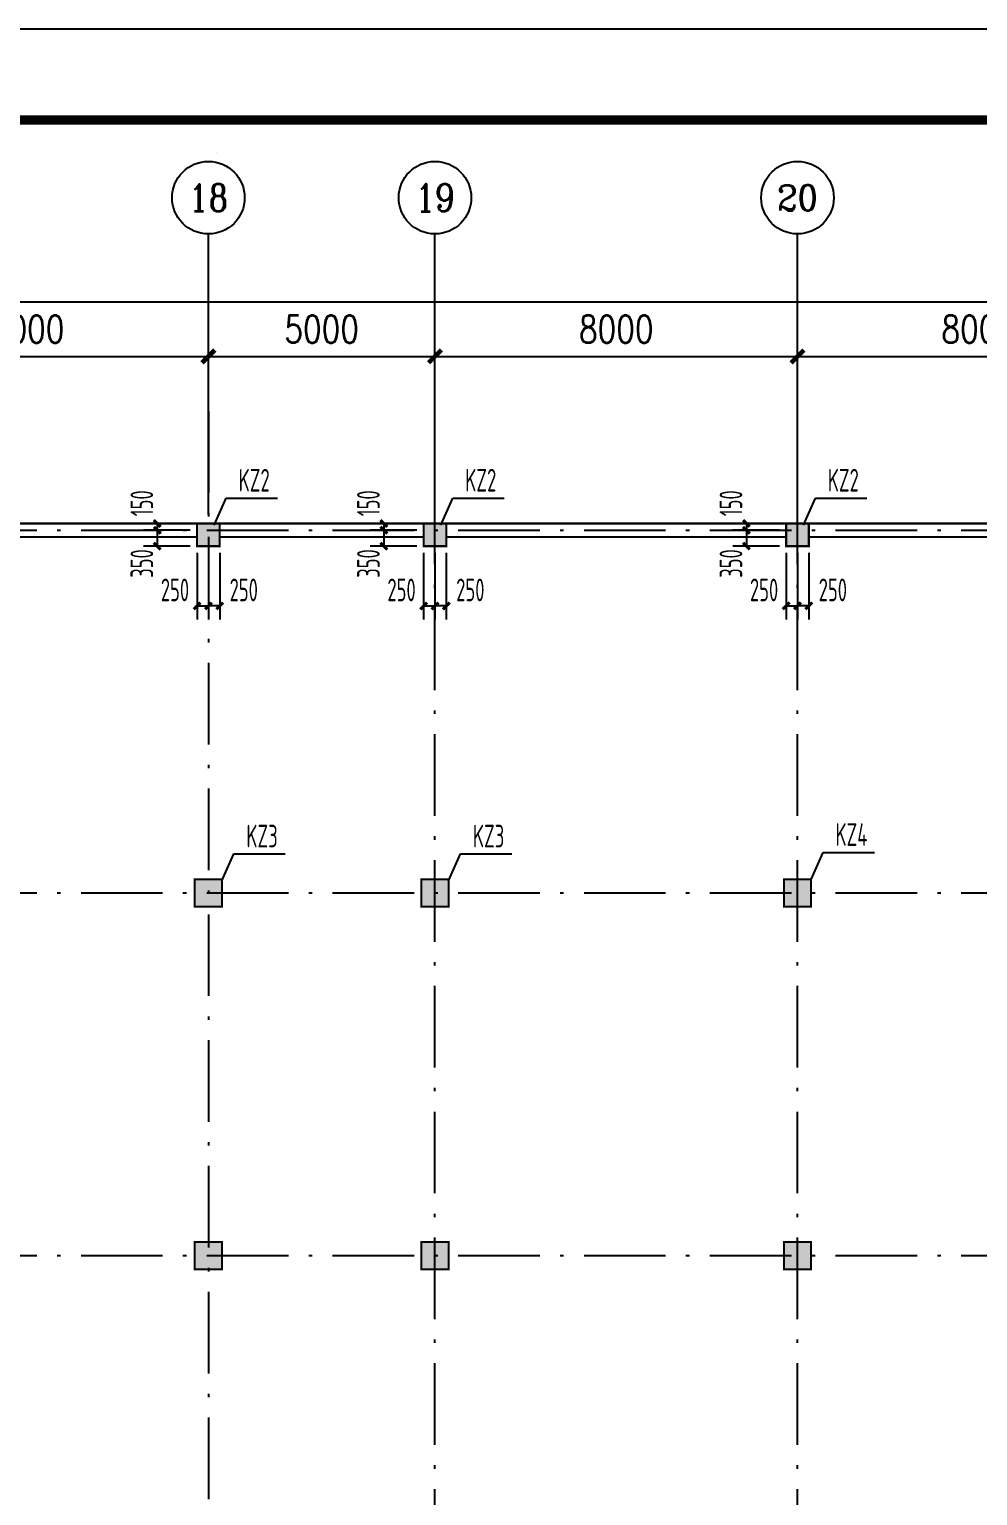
# Model space of a CAD drawing. Extents: x 2468086 to 6957054, y -3413633 to -667223.
# Drawn here: x 5024819 to 5045747, y -1124063 to -1091717 of the extents above; entities that cross this region are included whole.
import ezdxf
from ezdxf.enums import TextEntityAlignment as Align

# ---------------------------------------------------------------- set-up
doc = ezdxf.new("R2010")
doc.units = 0
doc.header["$LTSCALE"] = 100
doc.header["$MEASUREMENT"] = 0
doc.linetypes.add('2', pattern=[18.5, 12, -3, 0.5, -3])
doc.layers.get('0').update_dxf_attribs({"linetype": 'CONTINUOUS'})
doc.layers.get('DEFPOINTS').update_dxf_attribs({"linetype": 'CONTINUOUS'})
for name, color, linetype in [('AXIS', 3, 'CONTINUOUS'), ('AXIS_TEXT', 7, 'CONTINUOUS'), ('PUB_TITLE', 4, 'CONTINUOUS'), ('墙__实线', 3, 'CONTINUOUS'), ('柱', 2, 'CONTINUOUS'), ('柱填充', 43, 'CONTINUOUS'), ('柱编号', 211, 'CONTINUOUS'), ('轴线__尺寸数字', 7, 'CONTINUOUS'), ('轴线__点划线', 252, '2'), ('通风井定位', 145, 'CONTINUOUS')]:
    doc.layers.add(name, color=color, linetype=linetype)
doc.styles.add('_TCH_AXIS', font='COMPLEX', dxfattribs={"bigfont": 'GBCBIG'})
doc.styles.add('COMPLEX', font='COMPLEX')
doc.styles.add('DIM_FONT', font='SIMPLEX.shx', dxfattribs={"width": 0.8})
doc.styles.add('GB', font='gbxwxt.shx', dxfattribs={"width": 0.7, "height": 500, "bigfont": 'gbhzfs.shx'})
doc.dimstyles.new('DIMN200', dxfattribs={"dimscale": 2, "dimtxt": 300, "dimasz": 100, "dimexe": 250, "dimexo": 300, "dimgap": 150, "dimtad": 1, "dimdec": 0, "dimzin": 0, "dimdsep": 46, "dimtxsty": 'DIM_FONT', "dimblk": 'ARCHTICK', "dimcen": 0.09, "dimclrt": 7, "dimazin": 2, "dimtfac": 1, "dimtdec": 0, "dimtix": 1, "dimtmove": 2, "dimatfit": 3, "dimldrblk": 'ARCHTICK', "dimfxl": 1, "dimtolj": 1, "dimtzin": 0, "dimarcsym": 0})
doc.dimstyles.new('LYSDIM1', dxfattribs={"dimtxt": 375, "dimasz": 1.5, "dimexe": 300, "dimexo": 150, "dimgap": 90, "dimtad": 1, "dimdec": 0, "dimzin": 0, "dimdsep": 46, "dimtxsty": 'GB', "dimblk1": 'JT', "dimblk2": 'JT', "dimsah": 1, "dimcen": 0, "dimclrt": 7, "dimadec": 0, "dimazin": 0, "dimtfac": 1, "dimtdec": 0, "dimtix": 1, "dimtmove": 2, "dimatfit": 3, "dimldrblk": 'JT', "dimfxl": 1, "dimtolj": 1, "dimtzin": 0, "dimarcsym": 0})

# ---------------------------------------------------------------- blocks, each defined once
blk = doc.blocks.new('_ARCHTICK')
at = {"color": 0, "const_width": 0.5}
blk.add_lwpolyline([(-0.71, -0.71), (0.71, 0.71)], dxfattribs=at)
blk = doc.blocks.new('*D2871')
at = {"layer": 'AXIS', "color": 0, "lineweight": -2, "transparency": 16777216}
for p, q in [((5020771, -1102082), (5020771, -1098432)), ((5028771, -1102082), (5028771, -1098432)), ((5020771, -1098932), (5028771, -1098932))]:
    blk.add_line(p, q, dxfattribs=at)
at = {"layer": 'DEFPOINTS', "color": 0, "transparency": 16777216}
for p in [(5028771, -1098932), (5020771, -1102682), (5028771, -1102682)]:
    blk.add_point(p, dxfattribs=at)
at = {"layer": 'AXIS', "color": 0, "lineweight": -2, "transparency": 16777216, "xscale": 200, "yscale": 200, "zscale": 200, "rotation": 180}
blk.add_blockref('_ARCHTICK', (5020771, -1098932), dxfattribs=at)
at = {"layer": 'AXIS', "color": 0, "lineweight": -2, "transparency": 16777216, "xscale": 200, "yscale": 200, "zscale": 200}
blk.add_blockref('_ARCHTICK', (5028771, -1098932), dxfattribs=at)
at = {"layer": 'AXIS', "color": 7, "transparency": 16777216, "insert": (5024771, -1098332), "char_height": 600, "attachment_point": 5, "style": 'DIM_FONT'}
blk.add_mtext('\\A1;8000', dxfattribs=at)
blk = doc.blocks.new('*D2872')
at = {"layer": 'AXIS', "color": 0, "lineweight": -2, "transparency": 16777216}
for p, q in [((5028771, -1102082), (5028771, -1098432)), ((5033771, -1102082), (5033771, -1098432)), ((5028771, -1098932), (5033771, -1098932))]:
    blk.add_line(p, q, dxfattribs=at)
at = {"layer": 'DEFPOINTS', "color": 0, "transparency": 16777216}
for p in [(5033771, -1098932), (5028771, -1102682), (5033771, -1102682)]:
    blk.add_point(p, dxfattribs=at)
at = {"layer": 'AXIS', "color": 0, "lineweight": -2, "transparency": 16777216, "xscale": 200, "yscale": 200, "zscale": 200, "rotation": 180}
blk.add_blockref('_ARCHTICK', (5028771, -1098932), dxfattribs=at)
at = {"layer": 'AXIS', "color": 0, "lineweight": -2, "transparency": 16777216, "xscale": 200, "yscale": 200, "zscale": 200}
blk.add_blockref('_ARCHTICK', (5033771, -1098932), dxfattribs=at)
at = {"layer": 'AXIS', "color": 7, "transparency": 16777216, "insert": (5031271, -1098332), "char_height": 600, "attachment_point": 5, "style": 'DIM_FONT'}
blk.add_mtext('\\A1;5000', dxfattribs=at)
blk = doc.blocks.new('*D2873')
at = {"layer": 'AXIS', "color": 0, "lineweight": -2, "transparency": 16777216}
for p, q in [((5033771, -1102082), (5033771, -1098432)), ((5041771, -1102082), (5041771, -1098432)), ((5033771, -1098932), (5041771, -1098932))]:
    blk.add_line(p, q, dxfattribs=at)
at = {"layer": 'DEFPOINTS', "color": 0, "transparency": 16777216}
for p in [(5041771, -1098932), (5033771, -1102682), (5041771, -1102682)]:
    blk.add_point(p, dxfattribs=at)
at = {"layer": 'AXIS', "color": 0, "lineweight": -2, "transparency": 16777216, "xscale": 200, "yscale": 200, "zscale": 200, "rotation": 180}
blk.add_blockref('_ARCHTICK', (5033771, -1098932), dxfattribs=at)
at = {"layer": 'AXIS', "color": 0, "lineweight": -2, "transparency": 16777216, "xscale": 200, "yscale": 200, "zscale": 200}
blk.add_blockref('_ARCHTICK', (5041771, -1098932), dxfattribs=at)
at = {"layer": 'AXIS', "color": 7, "transparency": 16777216, "insert": (5037771, -1098332), "char_height": 600, "attachment_point": 5, "style": 'DIM_FONT'}
blk.add_mtext('\\A1;8000', dxfattribs=at)
blk = doc.blocks.new('*D2874')
at = {"layer": 'AXIS', "color": 0, "lineweight": -2, "transparency": 16777216}
for p, q in [((5041771, -1102082), (5041771, -1098432)), ((5049771, -1102082), (5049771, -1098432)), ((5041771, -1098932), (5049771, -1098932))]:
    blk.add_line(p, q, dxfattribs=at)
at = {"layer": 'DEFPOINTS', "color": 0, "transparency": 16777216}
for p in [(5049771, -1098932), (5041771, -1102682), (5049771, -1102682)]:
    blk.add_point(p, dxfattribs=at)
at = {"layer": 'AXIS', "color": 0, "lineweight": -2, "transparency": 16777216, "xscale": 200, "yscale": 200, "zscale": 200, "rotation": 180}
blk.add_blockref('_ARCHTICK', (5041771, -1098932), dxfattribs=at)
at = {"layer": 'AXIS', "color": 0, "lineweight": -2, "transparency": 16777216, "xscale": 200, "yscale": 200, "zscale": 200}
blk.add_blockref('_ARCHTICK', (5049771, -1098932), dxfattribs=at)
at = {"layer": 'AXIS', "color": 7, "transparency": 16777216, "insert": (5045771, -1098332), "char_height": 600, "attachment_point": 5, "style": 'DIM_FONT'}
blk.add_mtext('\\A1;8000', dxfattribs=at)
blk = doc.blocks.new('*D2896')
at = {"layer": 'AXIS', "color": 0, "lineweight": -2, "transparency": 16777216}
for p, q in [((4929771, -1102082), (4929771, -1097232)), ((5206271, -1102082), (5206271, -1097232)), ((4929771, -1097732), (5206271, -1097732))]:
    blk.add_line(p, q, dxfattribs=at)
at = {"layer": 'DEFPOINTS', "color": 0, "transparency": 16777216}
for p in [(5206271, -1097732), (4929771, -1102682), (5206271, -1102682)]:
    blk.add_point(p, dxfattribs=at)
at = {"layer": 'AXIS', "color": 0, "lineweight": -2, "transparency": 16777216, "xscale": 200, "yscale": 200, "zscale": 200, "rotation": 180}
blk.add_blockref('_ARCHTICK', (4929771, -1097732), dxfattribs=at)
at = {"layer": 'AXIS', "color": 0, "lineweight": -2, "transparency": 16777216, "xscale": 200, "yscale": 200, "zscale": 200}
blk.add_blockref('_ARCHTICK', (5206271, -1097732), dxfattribs=at)
at = {"layer": 'AXIS', "color": 7, "transparency": 16777216, "insert": (5068021, -1097132), "char_height": 600, "attachment_point": 5, "style": 'DIM_FONT'}
blk.add_mtext('\\A1;276500', dxfattribs=at)
blk = doc.blocks.new('_AXISO')
blk.add_circle((0, 0), 0.5)
at = {"layer": 'AXIS_TEXT', "style": 'COMPLEX', "width": 1.041667}
blk.add_attdef('A', text='', height=0.56, dxfattribs=at).set_placement((-0.25, -0.28), (0.25, -0.28), align=Align.FIT)
blk = doc.blocks.new('JT')
at = {"layer": '轴线__尺寸数字', "const_width": 45}
blk.add_lwpolyline([(-50, -50), (50, 50)], dxfattribs=at)
blk.add_lwpolyline([(-50, -50), (50, 50)], dxfattribs=at)
blk = doc.blocks.new('*D2948')
at = {"layer": 'DEFPOINTS', "color": 0, "transparency": 16777216}
for p in [(5028521, -1102618), (5027642, -1102768), (5028521, -1102768)]:
    blk.add_point(p, dxfattribs=at)
at = {"layer": '通风井定位', "color": 0, "lineweight": -2, "transparency": 16777216}
for p, q in [((5028371, -1102618), (5027342, -1102618)), ((5027642, -1102616), (5027642, -1102615)), ((5027642, -1102618), (5027642, -1102768)), ((5028371, -1102768), (5027342, -1102768)), ((5027642, -1102769), (5027642, -1102771))]:
    blk.add_line(p, q, dxfattribs=at)
at = {"layer": '通风井定位', "color": 0, "lineweight": -2, "transparency": 16777216, "xscale": 1.5, "yscale": 1.5, "zscale": 1.5}
for p, rotation in [((5027642, -1102618), 270), ((5027642, -1102768), 90)]:
    blk.add_blockref('JT', p, dxfattribs=dict(at, rotation=rotation))
at = {"layer": '通风井定位', "color": 7, "transparency": 16777216, "insert": (5027302, -1102171), "char_height": 500, "attachment_point": 5, "rotation": 90, "style": 'GB'}
blk.add_mtext('\\A1;150', dxfattribs=at)
blk = doc.blocks.new('*D2949')
at = {"layer": 'DEFPOINTS', "color": 0, "transparency": 16777216}
for p in [(5028521, -1102768), (5027642, -1103118), (5028521, -1103118)]:
    blk.add_point(p, dxfattribs=at)
at = {"layer": '通风井定位', "color": 0, "lineweight": -2, "transparency": 16777216}
for p, q in [((5028371, -1102768), (5027342, -1102768)), ((5027642, -1102769), (5027642, -1103116)), ((5028371, -1103118), (5027342, -1103118))]:
    blk.add_line(p, q, dxfattribs=at)
at = {"layer": '通风井定位', "color": 0, "lineweight": -2, "transparency": 16777216, "xscale": 1.5, "yscale": 1.5, "zscale": 1.5}
for p, rotation in [((5027642, -1102768), 90), ((5027642, -1103118), 270)]:
    blk.add_blockref('JT', p, dxfattribs=dict(at, rotation=rotation))
at = {"layer": '通风井定位', "color": 7, "transparency": 16777216, "insert": (5027302, -1103501), "char_height": 500, "attachment_point": 5, "rotation": 90, "style": 'GB'}
blk.add_mtext('\\A1;350', dxfattribs=at)
blk = doc.blocks.new('*D2950')
at = {"layer": 'DEFPOINTS', "color": 0, "transparency": 16777216}
for p in [(5028521, -1103118), (5028771, -1103118), (5028771, -1104436)]:
    blk.add_point(p, dxfattribs=at)
at = {"layer": '通风井定位', "color": 0, "lineweight": -2, "transparency": 16777216}
for p, q in [((5028521, -1103268), (5028521, -1104736)), ((5028771, -1103268), (5028771, -1104736)), ((5028522, -1104436), (5028769, -1104436))]:
    blk.add_line(p, q, dxfattribs=at)
at = {"layer": '通风井定位', "color": 0, "lineweight": -2, "transparency": 16777216, "xscale": 1.5, "yscale": 1.5, "zscale": 1.5, "rotation": 180}
blk.add_blockref('JT', (5028521, -1104436), dxfattribs=at)
at = {"layer": '通风井定位', "color": 0, "lineweight": -2, "transparency": 16777216, "xscale": 1.5, "yscale": 1.5, "zscale": 1.5}
blk.add_blockref('JT', (5028771, -1104436), dxfattribs=at)
at = {"layer": '通风井定位', "color": 7, "transparency": 16777216, "insert": (5028033, -1104083), "char_height": 500, "attachment_point": 5, "style": 'GB'}
blk.add_mtext('\\A1;250', dxfattribs=at)
blk = doc.blocks.new('*D2951')
at = {"layer": 'DEFPOINTS', "color": 0, "transparency": 16777216}
for p in [(5028771, -1103118), (5029021, -1103118), (5028771, -1104436)]:
    blk.add_point(p, dxfattribs=at)
at = {"layer": '通风井定位', "color": 0, "lineweight": -2, "transparency": 16777216}
for p, q in [((5028771, -1103268), (5028771, -1104736)), ((5029021, -1103268), (5029021, -1104736)), ((5029019, -1104436), (5028772, -1104436))]:
    blk.add_line(p, q, dxfattribs=at)
at = {"layer": '通风井定位', "color": 0, "lineweight": -2, "transparency": 16777216, "xscale": 1.5, "yscale": 1.5, "zscale": 1.5, "rotation": 180}
blk.add_blockref('JT', (5028771, -1104436), dxfattribs=at)
at = {"layer": '通风井定位', "color": 0, "lineweight": -2, "transparency": 16777216, "xscale": 1.5, "yscale": 1.5, "zscale": 1.5}
blk.add_blockref('JT', (5029021, -1104436), dxfattribs=at)
at = {"layer": '通风井定位', "color": 7, "transparency": 16777216, "insert": (5029551, -1104083), "char_height": 500, "attachment_point": 5, "style": 'GB'}
blk.add_mtext('\\A1;250', dxfattribs=at)
blk = doc.blocks.new('*D2952')
at = {"layer": 'DEFPOINTS', "color": 0, "transparency": 16777216}
for p in [(5033521, -1102618), (5032642, -1102768), (5033521, -1102768)]:
    blk.add_point(p, dxfattribs=at)
at = {"layer": '通风井定位', "color": 0, "lineweight": -2, "transparency": 16777216}
for p, q in [((5033371, -1102618), (5032342, -1102618)), ((5032642, -1102616), (5032642, -1102615)), ((5032642, -1102618), (5032642, -1102768)), ((5033371, -1102768), (5032342, -1102768)), ((5032642, -1102769), (5032642, -1102771))]:
    blk.add_line(p, q, dxfattribs=at)
at = {"layer": '通风井定位', "color": 0, "lineweight": -2, "transparency": 16777216, "xscale": 1.5, "yscale": 1.5, "zscale": 1.5}
for p, rotation in [((5032642, -1102618), 270), ((5032642, -1102768), 90)]:
    blk.add_blockref('JT', p, dxfattribs=dict(at, rotation=rotation))
at = {"layer": '通风井定位', "color": 7, "transparency": 16777216, "insert": (5032302, -1102171), "char_height": 500, "attachment_point": 5, "rotation": 90, "style": 'GB'}
blk.add_mtext('\\A1;150', dxfattribs=at)
blk = doc.blocks.new('*D2953')
at = {"layer": 'DEFPOINTS', "color": 0, "transparency": 16777216}
for p in [(5033521, -1102768), (5032642, -1103118), (5033521, -1103118)]:
    blk.add_point(p, dxfattribs=at)
at = {"layer": '通风井定位', "color": 0, "lineweight": -2, "transparency": 16777216}
for p, q in [((5033371, -1102768), (5032342, -1102768)), ((5032642, -1102769), (5032642, -1103116)), ((5033371, -1103118), (5032342, -1103118))]:
    blk.add_line(p, q, dxfattribs=at)
at = {"layer": '通风井定位', "color": 0, "lineweight": -2, "transparency": 16777216, "xscale": 1.5, "yscale": 1.5, "zscale": 1.5}
for p, rotation in [((5032642, -1102768), 90), ((5032642, -1103118), 270)]:
    blk.add_blockref('JT', p, dxfattribs=dict(at, rotation=rotation))
at = {"layer": '通风井定位', "color": 7, "transparency": 16777216, "insert": (5032302, -1103501), "char_height": 500, "attachment_point": 5, "rotation": 90, "style": 'GB'}
blk.add_mtext('\\A1;350', dxfattribs=at)
blk = doc.blocks.new('*D2954')
at = {"layer": 'DEFPOINTS', "color": 0, "transparency": 16777216}
for p in [(5033521, -1103118), (5033771, -1103118), (5033771, -1104436)]:
    blk.add_point(p, dxfattribs=at)
at = {"layer": '通风井定位', "color": 0, "lineweight": -2, "transparency": 16777216}
for p, q in [((5033521, -1103268), (5033521, -1104736)), ((5033771, -1103268), (5033771, -1104736)), ((5033522, -1104436), (5033769, -1104436))]:
    blk.add_line(p, q, dxfattribs=at)
at = {"layer": '通风井定位', "color": 0, "lineweight": -2, "transparency": 16777216, "xscale": 1.5, "yscale": 1.5, "zscale": 1.5, "rotation": 180}
blk.add_blockref('JT', (5033521, -1104436), dxfattribs=at)
at = {"layer": '通风井定位', "color": 0, "lineweight": -2, "transparency": 16777216, "xscale": 1.5, "yscale": 1.5, "zscale": 1.5}
blk.add_blockref('JT', (5033771, -1104436), dxfattribs=at)
at = {"layer": '通风井定位', "color": 7, "transparency": 16777216, "insert": (5033033, -1104083), "char_height": 500, "attachment_point": 5, "style": 'GB'}
blk.add_mtext('\\A1;250', dxfattribs=at)
blk = doc.blocks.new('*D2955')
at = {"layer": 'DEFPOINTS', "color": 0, "transparency": 16777216}
for p in [(5033771, -1103118), (5034021, -1103118), (5033771, -1104436)]:
    blk.add_point(p, dxfattribs=at)
at = {"layer": '通风井定位', "color": 0, "lineweight": -2, "transparency": 16777216}
for p, q in [((5033771, -1103268), (5033771, -1104736)), ((5034021, -1103268), (5034021, -1104736)), ((5034019, -1104436), (5033772, -1104436))]:
    blk.add_line(p, q, dxfattribs=at)
at = {"layer": '通风井定位', "color": 0, "lineweight": -2, "transparency": 16777216, "xscale": 1.5, "yscale": 1.5, "zscale": 1.5, "rotation": 180}
blk.add_blockref('JT', (5033771, -1104436), dxfattribs=at)
at = {"layer": '通风井定位', "color": 0, "lineweight": -2, "transparency": 16777216, "xscale": 1.5, "yscale": 1.5, "zscale": 1.5}
blk.add_blockref('JT', (5034021, -1104436), dxfattribs=at)
at = {"layer": '通风井定位', "color": 7, "transparency": 16777216, "insert": (5034551, -1104083), "char_height": 500, "attachment_point": 5, "style": 'GB'}
blk.add_mtext('\\A1;250', dxfattribs=at)
blk = doc.blocks.new('*D2956')
at = {"layer": 'DEFPOINTS', "color": 0, "transparency": 16777216}
for p in [(5041521, -1102618), (5040642, -1102768), (5041521, -1102768)]:
    blk.add_point(p, dxfattribs=at)
at = {"layer": '通风井定位', "color": 0, "lineweight": -2, "transparency": 16777216}
for p, q in [((5041371, -1102618), (5040342, -1102618)), ((5040642, -1102616), (5040642, -1102615)), ((5040642, -1102618), (5040642, -1102768)), ((5041371, -1102768), (5040342, -1102768)), ((5040642, -1102769), (5040642, -1102771))]:
    blk.add_line(p, q, dxfattribs=at)
at = {"layer": '通风井定位', "color": 0, "lineweight": -2, "transparency": 16777216, "xscale": 1.5, "yscale": 1.5, "zscale": 1.5}
for p, rotation in [((5040642, -1102618), 270), ((5040642, -1102768), 90)]:
    blk.add_blockref('JT', p, dxfattribs=dict(at, rotation=rotation))
at = {"layer": '通风井定位', "color": 7, "transparency": 16777216, "insert": (5040302, -1102171), "char_height": 500, "attachment_point": 5, "rotation": 90, "style": 'GB'}
blk.add_mtext('\\A1;150', dxfattribs=at)
blk = doc.blocks.new('*D2957')
at = {"layer": 'DEFPOINTS', "color": 0, "transparency": 16777216}
for p in [(5041521, -1102768), (5040642, -1103118), (5041521, -1103118)]:
    blk.add_point(p, dxfattribs=at)
at = {"layer": '通风井定位', "color": 0, "lineweight": -2, "transparency": 16777216}
for p, q in [((5041371, -1102768), (5040342, -1102768)), ((5040642, -1102769), (5040642, -1103116)), ((5041371, -1103118), (5040342, -1103118))]:
    blk.add_line(p, q, dxfattribs=at)
at = {"layer": '通风井定位', "color": 0, "lineweight": -2, "transparency": 16777216, "xscale": 1.5, "yscale": 1.5, "zscale": 1.5}
for p, rotation in [((5040642, -1102768), 90), ((5040642, -1103118), 270)]:
    blk.add_blockref('JT', p, dxfattribs=dict(at, rotation=rotation))
at = {"layer": '通风井定位', "color": 7, "transparency": 16777216, "insert": (5040302, -1103501), "char_height": 500, "attachment_point": 5, "rotation": 90, "style": 'GB'}
blk.add_mtext('\\A1;350', dxfattribs=at)
blk = doc.blocks.new('*D2958')
at = {"layer": 'DEFPOINTS', "color": 0, "transparency": 16777216}
for p in [(5041521, -1103118), (5041771, -1103118), (5041771, -1104436)]:
    blk.add_point(p, dxfattribs=at)
at = {"layer": '通风井定位', "color": 0, "lineweight": -2, "transparency": 16777216}
for p, q in [((5041521, -1103268), (5041521, -1104736)), ((5041771, -1103268), (5041771, -1104736)), ((5041522, -1104436), (5041769, -1104436))]:
    blk.add_line(p, q, dxfattribs=at)
at = {"layer": '通风井定位', "color": 0, "lineweight": -2, "transparency": 16777216, "xscale": 1.5, "yscale": 1.5, "zscale": 1.5, "rotation": 180}
blk.add_blockref('JT', (5041521, -1104436), dxfattribs=at)
at = {"layer": '通风井定位', "color": 0, "lineweight": -2, "transparency": 16777216, "xscale": 1.5, "yscale": 1.5, "zscale": 1.5}
blk.add_blockref('JT', (5041771, -1104436), dxfattribs=at)
at = {"layer": '通风井定位', "color": 7, "transparency": 16777216, "insert": (5041033, -1104083), "char_height": 500, "attachment_point": 5, "style": 'GB'}
blk.add_mtext('\\A1;250', dxfattribs=at)
blk = doc.blocks.new('*D2959')
at = {"layer": 'DEFPOINTS', "color": 0, "transparency": 16777216}
for p in [(5041771, -1103118), (5042021, -1103118), (5041771, -1104436)]:
    blk.add_point(p, dxfattribs=at)
at = {"layer": '通风井定位', "color": 0, "lineweight": -2, "transparency": 16777216}
for p, q in [((5041771, -1103268), (5041771, -1104736)), ((5042021, -1103268), (5042021, -1104736)), ((5042019, -1104436), (5041772, -1104436))]:
    blk.add_line(p, q, dxfattribs=at)
at = {"layer": '通风井定位', "color": 0, "lineweight": -2, "transparency": 16777216, "xscale": 1.5, "yscale": 1.5, "zscale": 1.5, "rotation": 180}
blk.add_blockref('JT', (5041771, -1104436), dxfattribs=at)
at = {"layer": '通风井定位', "color": 0, "lineweight": -2, "transparency": 16777216, "xscale": 1.5, "yscale": 1.5, "zscale": 1.5}
blk.add_blockref('JT', (5042021, -1104436), dxfattribs=at)
at = {"layer": '通风井定位', "color": 7, "transparency": 16777216, "insert": (5042551, -1104083), "char_height": 500, "attachment_point": 5, "style": 'GB'}
blk.add_mtext('\\A1;250', dxfattribs=at)
blk = doc.blocks.new('a00')
at = {"layer": 'PUB_TITLE'}
blk.add_lwpolyline([(2049330, 4204231), (2376330, 4204231), (2376330, 4372431), (2049330, 4372431)], close=True, dxfattribs=at)
at = {"layer": 'PUB_TITLE', "const_width": 200}
blk.add_lwpolyline([(2054330, 4206231), (2374330, 4206231), (2374330, 4370431), (2054330, 4370431)], close=True, dxfattribs=at)

msp = doc.modelspace()

# ---------------------------------------------------------------- hatches: boundary and pattern name
at = {"layer": '柱填充'}
for points in [[(5028520.8, -1102617.8), (5028520.8, -1103117.8), (5029020.8, -1103117.8), (5029020.8, -1102617.8)], [(5033520.8, -1102617.8), (5033520.8, -1103117.8), (5034020.8, -1103117.8), (5034020.8, -1102617.8)], [(5041520.8, -1102617.8), (5041520.8, -1103117.8), (5042020.8, -1103117.8), (5042020.8, -1102617.8)], [(5028470.8, -1110467.8), (5028470.8, -1111067.8), (5029070.8, -1111067.8), (5029070.8, -1110467.8)], [(5033470.8, -1110467.8), (5033470.8, -1111067.8), (5034070.8, -1111067.8), (5034070.8, -1110467.8)], [(5041470.8, -1110467.8), (5041470.8, -1111067.8), (5042070.8, -1111067.8), (5042070.8, -1110467.8)], [(5028470.8, -1118467.8), (5028470.8, -1119067.8), (5029070.8, -1119067.8), (5029070.8, -1118467.8)], [(5033470.8, -1118467.8), (5033470.8, -1119067.8), (5034070.8, -1119067.8), (5034070.8, -1118467.8)], [(5041470.8, -1118467.8), (5041470.8, -1119067.8), (5042070.8, -1119067.8), (5042070.8, -1118467.8)]]:
    msp.add_hatch(color=256, dxfattribs=at).paths.add_polyline_path(points)

# ---------------------------------------------------------------- linework, layer by layer
at = {"layer": 'AXIS', "ltscale": 500}
msp.add_line((5028959.4, -1094437.4, 2254), (5028960.1, -1094437.4, 2254), dxfattribs=at)
at = {"layer": 'AXIS'}
for p, q in [((5028770.8, -1102420.6), (5028770.8, -1096231.2)), ((5033770.8, -1102420.6), (5033770.8, -1096231.2)), ((5041770.8, -1102420.6), (5041770.8, -1096231.2))]:
    msp.add_line(p, q, dxfattribs=at)
at = {"layer": '墙__实线', "color": 94, "const_width": 45}
for points in [[(5021020.8, -1102617.8), (5028520.8, -1102617.8)], [(5029020.8, -1102617.8), (5033520.8, -1102617.8)], [(5034020.8, -1102617.8), (5041520.8, -1102617.8)], [(5042020.8, -1102617.8), (5049520.8, -1102617.8)], [(5021020.8, -1102917.8), (5028520.8, -1102917.8)], [(5029020.8, -1102917.8), (5033520.8, -1102917.8)], [(5034020.8, -1102917.8), (5041520.8, -1102917.8)], [(5042020.8, -1102917.8), (5049520.8, -1102917.8)]]:
    msp.add_lwpolyline(points, dxfattribs=at)
at = {"layer": '柱', "const_width": 45}
for points in [[(5028520.8, -1102617.8), (5028520.8, -1103117.8), (5029020.8, -1103117.8), (5029020.8, -1102617.8), (5028520.8, -1102617.8)], [(5033520.8, -1102617.8), (5033520.8, -1103117.8), (5034020.8, -1103117.8), (5034020.8, -1102617.8), (5033520.8, -1102617.8)], [(5041520.8, -1102617.8), (5041520.8, -1103117.8), (5042020.8, -1103117.8), (5042020.8, -1102617.8), (5041520.8, -1102617.8)], [(5028470.8, -1110467.8), (5028470.8, -1111067.8), (5029070.8, -1111067.8), (5029070.8, -1110467.8), (5028470.8, -1110467.8)], [(5033470.8, -1110467.8), (5033470.8, -1111067.8), (5034070.8, -1111067.8), (5034070.8, -1110467.8), (5033470.8, -1110467.8)], [(5041470.8, -1110467.8), (5041470.8, -1111067.8), (5042070.8, -1111067.8), (5042070.8, -1110467.8), (5041470.8, -1110467.8)], [(5028470.8, -1118467.8), (5028470.8, -1119067.8), (5029070.8, -1119067.8), (5029070.8, -1118467.8), (5028470.8, -1118467.8)], [(5033470.8, -1118467.8), (5033470.8, -1119067.8), (5034070.8, -1119067.8), (5034070.8, -1118467.8), (5033470.8, -1118467.8)], [(5041470.8, -1118467.8), (5041470.8, -1119067.8), (5042070.8, -1119067.8), (5042070.8, -1118467.8), (5041470.8, -1118467.8)]]:
    msp.add_lwpolyline(points, dxfattribs=at)
at = {"layer": '柱编号'}
for p, q in [((5028901.1, -1102652.5), (5029165.2, -1102056.3)), ((5029165.2, -1102056.3), (5030297.4, -1102056.3)), ((5033901.1, -1102652.5), (5034165.2, -1102056.3)), ((5034165.2, -1102056.3), (5035297.4, -1102056.3)), ((5041901.1, -1102652.5), (5042165.2, -1102056.3)), ((5042165.2, -1102056.3), (5043297.4, -1102056.3)), ((5029070.8, -1110502.5), (5029334.9, -1109906.3)), ((5029334.9, -1109906.3), (5030467.1, -1109906.3)), ((5034070.8, -1110502.5), (5034334.9, -1109906.3)), ((5034334.9, -1109906.3), (5035467.1, -1109906.3)), ((5042070.8, -1110467.8), (5042334.9, -1109871.6)), ((5042334.9, -1109871.6), (5043467.1, -1109871.6))]:
    msp.add_line(p, q, dxfattribs=at)
at = {"layer": '轴线__点划线', "ltscale": 1.5}
for p, q in [((5028770.8, -1100139.4), (5028770.8, -1156267.8)), ((5033770.8, -1131267.8), (5033770.8, -1100139.4)), ((5041770.8, -1131267.8), (5041770.8, -1100139.4)), ((4923285.1, -1102767.8), (5209735.1, -1102767.8)), ((4923285.1, -1110767.8), (5210016.5, -1110767.8)), ((4923285.1, -1118767.8), (5210016.5, -1118767.8))]:
    msp.add_line(p, q, dxfattribs=at)

# ---------------------------------------------------------------- block references
at = {"layer": 'AXIS'}
ref = msp.add_blockref('_AXISO', (5028770.8, -1095431.2), dxfattribs=dict(at, xscale=1600, yscale=1600, zscale=1600))
ref.add_attrib('A', '18', dxfattribs={"layer": 'AXIS_TEXT', "ltscale": 500, "height": 593.74, "style": '_TCH_AXIS', "width": 1.068966}).set_placement((5028332.6, -1095728.1), (5029209, -1095728.1), align=Align.FIT)
ref = msp.add_blockref('_AXISO', (5033770.8, -1095431.2), dxfattribs=dict(at, xscale=1600, yscale=1600, zscale=1600))
ref.add_attrib('A', '19', dxfattribs={"layer": 'AXIS_TEXT', "ltscale": 500, "height": 605.87, "style": '_TCH_AXIS', "width": 1.034483}).set_placement((5033338, -1095734.1), (5034203.6, -1095734.1), align=Align.FIT)
ref = msp.add_blockref('_AXISO', (5041770.8, -1095431.2), dxfattribs=dict(at, xscale=1600, yscale=1600, zscale=1600))
ref.add_attrib('A', '20', dxfattribs={"layer": 'AXIS_TEXT', "ltscale": 500, "height": 559.82, "style": '_TCH_AXIS'}).set_placement((5041317.6, -1095711.1), (5042224, -1095711.1), align=Align.FIT)
at = {"layer": '墙__实线'}
msp.add_blockref('a00', (2867020.5, -5464147.8), dxfattribs=at)

# ---------------------------------------------------------------- texts
at = {"layer": '柱编号', "style": 'GB', "width": 0.7}
for s, p in [('KZ2', (5029438.4, -1101913)), ('KZ2', (5034438.4, -1101913)), ('KZ2', (5042438.4, -1101913)), ('KZ3', (5029608.1, -1109763)), ('KZ3', (5034608.1, -1109763)), ('KZ4', (5042608.1, -1109728.3))]:
    msp.add_text(s, height=500, dxfattribs=at).set_placement(p)

# ---------------------------------------------------------------- dimensions: what is measured, and where the dimension line sits
at = {"layer": 'AXIS'}
for p1, p2, distance, picture, middle in [((4929770.8, -1102682), (5206270.8, -1102682), 4950, '*D2896', (5068020.8, -1097132)), ((5020770.8, -1102682), (5028770.8, -1102682), 3750, '*D2871', (5024770.8, -1098332)), ((5028770.8, -1102682), (5033770.8, -1102682), 3750, '*D2872', (5031270.8, -1098332)), ((5033770.8, -1102682), (5041770.8, -1102682), 3750, '*D2873', (5037770.8, -1098332)), ((5041770.8, -1102682), (5049770.8, -1102682), 3750, '*D2874', (5045770.8, -1098332))]:
    dim = msp.add_aligned_dim(p1=p1, p2=p2, distance=distance, dimstyle='DIMN200', dxfattribs=at)
    dim.commit()
    dim.dimension.update_dxf_attribs({"geometry": picture, "text_midpoint": middle})
at = {"layer": '通风井定位'}
for base, p1, p2, picture, middle in [((5027641.7, -1102767.8), (5028520.8, -1102617.8), (5028520.8, -1102767.8), '*D2948', (5027301.6, -1102170.6)), ((5032641.7, -1102767.8), (5033520.8, -1102617.8), (5033520.8, -1102767.8), '*D2952', (5032301.6, -1102170.6)), ((5040641.7, -1102767.8), (5041520.8, -1102617.8), (5041520.8, -1102767.8), '*D2956', (5040301.6, -1102170.6)), ((5027641.7, -1103117.8), (5028520.8, -1102767.8), (5028520.8, -1103117.8), '*D2949', (5027301.6, -1103501.3)), ((5032641.7, -1103117.8), (5033520.8, -1102767.8), (5033520.8, -1103117.8), '*D2953', (5032301.6, -1103501.3)), ((5040641.7, -1103117.8), (5041520.8, -1102767.8), (5041520.8, -1103117.8), '*D2957', (5040301.6, -1103501.3))]:
    dim = msp.add_linear_dim(base=base, p1=p1, p2=p2, angle=90, dimstyle='LYSDIM1', override={"dimtxt": 500}, dxfattribs=at)
    dim.commit()
    dim.dimension.update_dxf_attribs({"geometry": picture, "text_midpoint": middle, "dimtype": 128})
for base, p1, p2, picture, middle in [((5028770.8, -1104435.8), (5028520.8, -1103117.8), (5028770.8, -1103117.8), '*D2950', (5028033.2, -1104082.6)), ((5028770.8, -1104435.8), (5029020.8, -1103117.8), (5028770.8, -1103117.8), '*D2951', (5029551.2, -1104082.6)), ((5033770.8, -1104435.8), (5033520.8, -1103117.8), (5033770.8, -1103117.8), '*D2954', (5033033.2, -1104082.6)), ((5033770.8, -1104435.8), (5034020.8, -1103117.8), (5033770.8, -1103117.8), '*D2955', (5034551.2, -1104082.6)), ((5041770.8, -1104435.8), (5041520.8, -1103117.8), (5041770.8, -1103117.8), '*D2958', (5041033.2, -1104082.6)), ((5041770.8, -1104435.8), (5042020.8, -1103117.8), (5041770.8, -1103117.8), '*D2959', (5042551.2, -1104082.6))]:
    dim = msp.add_linear_dim(base=base, p1=p1, p2=p2, dimstyle='LYSDIM1', override={"dimtxt": 500}, dxfattribs=at)
    dim.commit()
    dim.dimension.update_dxf_attribs({"geometry": picture, "text_midpoint": middle, "dimtype": 128})

doc.saveas('drawing.dxf')
